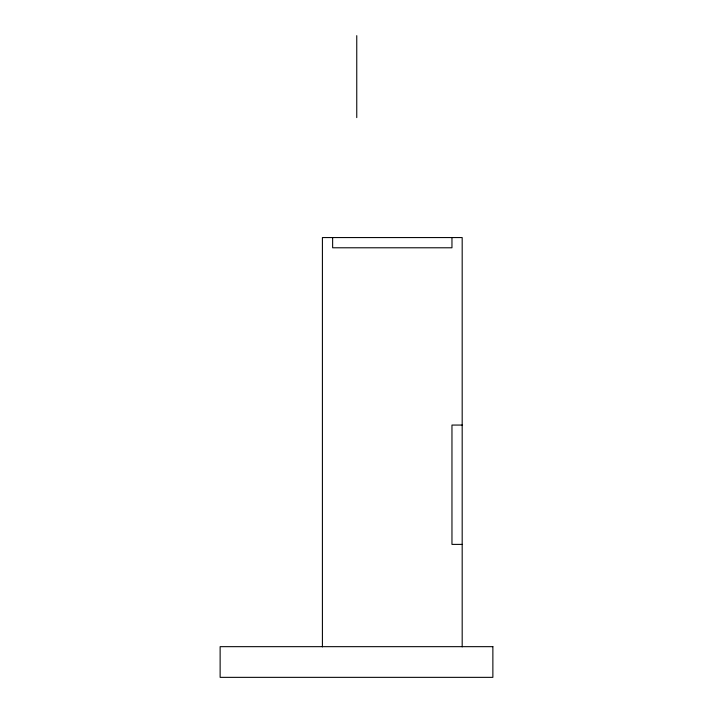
<?xml version="1.0" encoding="UTF-8"?>
<svg xmlns="http://www.w3.org/2000/svg" width="713" height="713" viewBox="0 0 713 713"><rect width="100%" height="100%" fill="white"/><g stroke="black" fill="none" stroke-linecap="round" stroke-linejoin="round"><path stroke-width="1.07" d="M462.184 425.064L451.962 425.064L451.962 544.393L462.184 544.393M462.184 646.869L462.184 237.563L322.41 237.563L322.41 646.887M451.962 237.563L451.962 247.785L332.632 247.785L332.632 237.563M356.758 35.65L356.758 117.609M492.87 646.664L220.13 646.664L220.13 677.35L492.87 677.35L492.87 646.664"/></g></svg>
